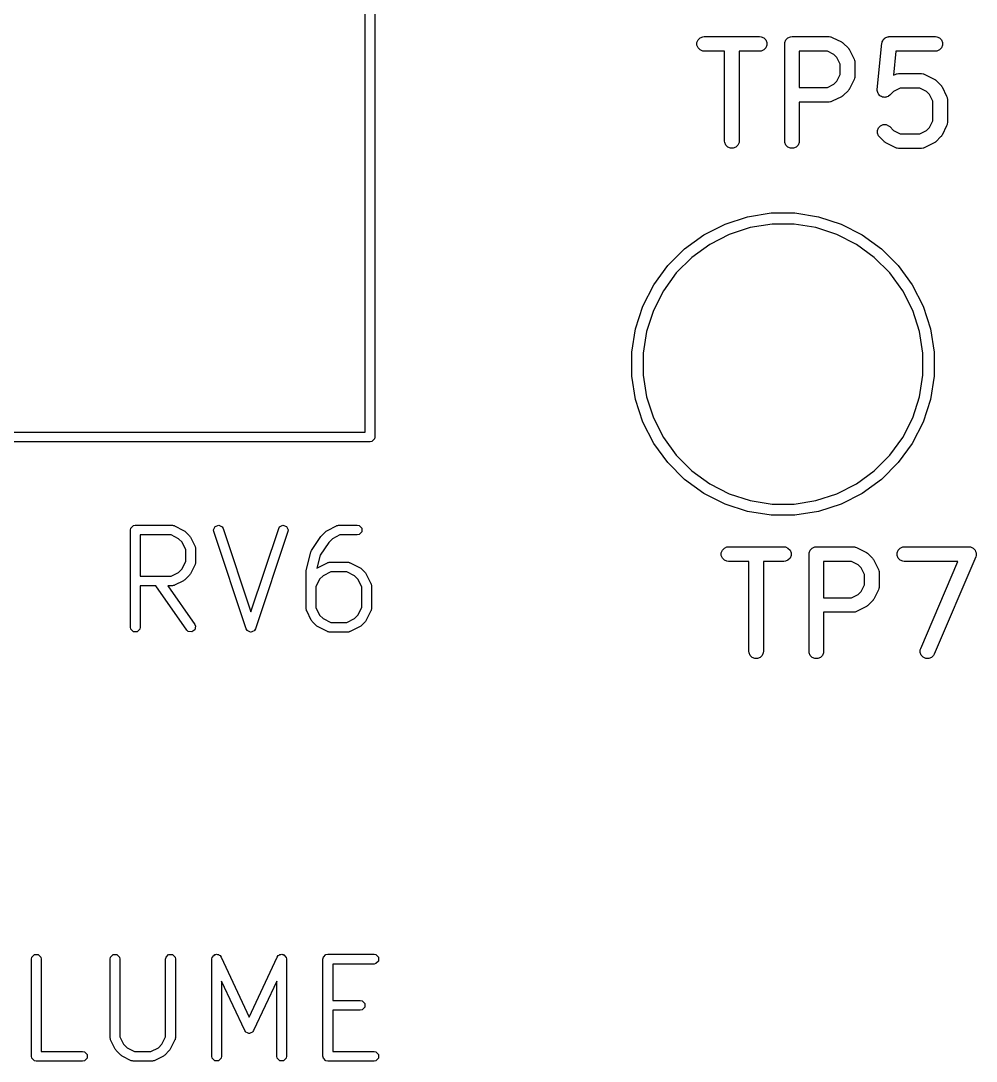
# Model space of a CAD drawing. Header units: millimetres. Extents: x 4 to 152, y 19 to 149.
# Drawn here: x 50.91 to 60.74, y 19.58 to 30.28 of the extents above; entities that cross this region are included whole.
import ezdxf

# ---------------------------------------------------------------- set-up
doc = ezdxf.new("R2010")
doc.units = ezdxf.units.MM
doc.layers.add('F.Silkscreen', color=41, linetype='CONTINUOUS', true_color=0xf2eda1)

msp = doc.modelspace()

# ---------------------------------------------------------------- linework, layer by layer
at = {"layer": 'F.Silkscreen', "linetype": 'CONTINUOUS'}
for p, q in [((54.45, 26.05), (54.45, 48.95)), ((54.55, 49), (54.55, 26)), ((57.864536, 30.059813), (57.875735, 30.086849)), ((57.875735, 30.086849), (57.896427, 30.107541)), ((57.896427, 30.107541), (57.923463, 30.11874)), ((57.923463, 30.11874), (57.938095, 30.120181)), ((57.938095, 30.120181), (58.509523, 30.120181)), ((58.509523, 30.120181), (58.524155, 30.11874)), ((58.524155, 30.11874), (58.551191, 30.107541)), ((58.551191, 30.107541), (58.571883, 30.086849)), ((58.571883, 30.086849), (58.583082, 30.059813)), ((58.769298, 30.059813), (58.780497, 30.086849)), ((58.780497, 30.086849), (58.801189, 30.107541)), ((58.801189, 30.107541), (58.828225, 30.11874)), ((58.828225, 30.11874), (58.842857, 30.120181)), ((58.842857, 30.120181), (59.223809, 30.120181)), ((59.223809, 30.120181), (59.238441, 30.11874)), ((59.238441, 30.11874), (59.24093, 30.117709)), ((59.24093, 30.117709), (59.243618, 30.117518)), ((59.243618, 30.117518), (59.25735, 30.112263)), ((59.25735, 30.112263), (59.352588, 30.064644)), ((59.776301, 30.07672), (59.780497, 30.086849)), ((59.780497, 30.086849), (59.783168, 30.089521)), ((59.783168, 30.089521), (59.784953, 30.092847)), ((59.784953, 30.092847), (59.793435, 30.099788)), ((59.793435, 30.099788), (59.801189, 30.107541)), ((59.801189, 30.107541), (59.804677, 30.108987)), ((59.804677, 30.108987), (59.807601, 30.111378)), ((59.807601, 30.111378), (59.818098, 30.114546)), ((59.818098, 30.114546), (59.828225, 30.11874)), ((59.828225, 30.11874), (59.83383, 30.119293)), ((59.83383, 30.119293), (59.835617, 30.119831)), ((59.835617, 30.119831), (59.837445, 30.119649)), ((59.837445, 30.119649), (59.842857, 30.120181)), ((59.842857, 30.120181), (60.319047, 30.120181)), ((60.319047, 30.120181), (60.333679, 30.11874)), ((60.333679, 30.11874), (60.360715, 30.107541)), ((60.360715, 30.107541), (60.381407, 30.086849)), ((60.381407, 30.086849), (60.392606, 30.059813)), ((57.864536, 30.030549), (57.864536, 30.059813)), ((57.875735, 30.003513), (57.864536, 30.030549)), ((57.896427, 29.982821), (57.875735, 30.003513)), ((57.923463, 29.971622), (57.896427, 29.982821)), ((58.551191, 29.982821), (58.524155, 29.971622)), ((58.571883, 30.003513), (58.551191, 29.982821)), ((58.583082, 30.030549), (58.571883, 30.003513)), ((58.583082, 30.059813), (58.583082, 30.030549)), ((58.767857, 30.045181), (58.769298, 30.059813)), ((58.767857, 29.045181), (58.767857, 30.045181)), ((59.352588, 30.064644), (59.358887, 30.06068)), ((59.358887, 30.06068), (59.360715, 30.059922)), ((59.360715, 30.059922), (59.362771, 30.058234)), ((59.362771, 30.058234), (59.365031, 30.056812)), ((59.365031, 30.056812), (59.36633, 30.055314)), ((59.36633, 30.055314), (59.37208, 30.050595)), ((59.37208, 30.050595), (59.419699, 30.002976)), ((59.419699, 30.002976), (59.424417, 29.997227)), ((59.424417, 29.997227), (59.425916, 29.995927)), ((59.425916, 29.995927), (59.427337, 29.993668)), ((59.427337, 29.993668), (59.429026, 29.991611)), ((59.429026, 29.991611), (59.429783, 29.989784)), ((59.429783, 29.989784), (59.433748, 29.983484)), ((59.433748, 29.983484), (59.481367, 29.888246)), ((59.72061, 29.576454), (59.768229, 30.052644)), ((59.768229, 30.052644), (59.769298, 30.057977)), ((59.769298, 30.059813), (59.770011, 30.061536)), ((59.769298, 30.057977), (59.769298, 30.059813)), ((59.770011, 30.061536), (59.771119, 30.06706)), ((59.771119, 30.06706), (59.776301, 30.07672)), ((60.360715, 29.982821), (60.333679, 29.971622)), ((60.381407, 30.003513), (60.360715, 29.982821)), ((60.392606, 30.030549), (60.381407, 30.003513)), ((60.392606, 30.059813), (60.392606, 30.030549)), ((57.938095, 29.970181), (57.923463, 29.971622)), ((58.148809, 29.970181), (57.938095, 29.970181)), ((58.148809, 29.045181), (58.148809, 29.970181)), ((58.509523, 29.970181), (58.298809, 29.970181)), ((58.298809, 29.970181), (58.298809, 29.045181)), ((58.524155, 29.971622), (58.509523, 29.970181)), ((59.206104, 29.970181), (58.917857, 29.970181)), ((58.917857, 29.970181), (58.917857, 29.596372)), ((59.27462, 29.935923), (59.206104, 29.970181)), ((59.305027, 29.905516), (59.27462, 29.935923)), ((59.339285, 29.837), (59.305027, 29.905516)), ((59.481367, 29.888246), (59.486622, 29.874515)), ((59.486622, 29.874515), (59.486813, 29.871826)), ((59.486813, 29.871826), (59.487844, 29.869337)), ((59.487844, 29.869337), (59.489285, 29.854705)), ((59.910731, 29.970181), (59.885912, 29.721991)), ((60.319047, 29.970181), (59.910731, 29.970181)), ((60.333679, 29.971622), (60.319047, 29.970181)), ((59.339285, 29.729553), (59.339285, 29.837)), ((59.489285, 29.854705), (59.489285, 29.711848)), ((59.27462, 29.63063), (59.305027, 29.661037)), ((59.305027, 29.661037), (59.339285, 29.729553)), ((59.481367, 29.678307), (59.433748, 29.583069)), ((59.486622, 29.692038), (59.481367, 29.678307)), ((59.486813, 29.694728), (59.486622, 29.692038)), ((59.487844, 29.697216), (59.486813, 29.694728)), ((59.489285, 29.711848), (59.487844, 29.697216)), ((59.885912, 29.721991), (59.904554, 29.731311)), ((59.904554, 29.731311), (59.918285, 29.736566)), ((59.918285, 29.736566), (59.920974, 29.736758)), ((59.920974, 29.736758), (59.923463, 29.737788)), ((59.923463, 29.737788), (59.938095, 29.739229)), ((59.938095, 29.739229), (60.17619, 29.739229)), ((60.17619, 29.739229), (60.190822, 29.737788)), ((60.190822, 29.737788), (60.193311, 29.736757)), ((60.193311, 29.736757), (60.195999, 29.736566)), ((60.195999, 29.736566), (60.209731, 29.731311)), ((60.209731, 29.731311), (60.304969, 29.683692)), ((60.304969, 29.683692), (60.311268, 29.679728)), ((60.311268, 29.679728), (60.313096, 29.67897)), ((60.313096, 29.67897), (60.315152, 29.677282)), ((60.315152, 29.677282), (60.317412, 29.67586)), ((60.317412, 29.67586), (60.318711, 29.674362)), ((60.318711, 29.674362), (60.324461, 29.669643)), ((60.324461, 29.669643), (60.37208, 29.622024)), ((58.917857, 29.596372), (59.206104, 29.596372)), ((59.206104, 29.596372), (59.27462, 29.63063)), ((59.419699, 29.563577), (59.37208, 29.515958)), ((59.424417, 29.569327), (59.419699, 29.563577)), ((59.425916, 29.570626), (59.424417, 29.569327)), ((59.427337, 29.572886), (59.425916, 29.570626)), ((59.429026, 29.574942), (59.427337, 29.572886)), ((59.429783, 29.57677), (59.429026, 29.574942)), ((59.433748, 29.583069), (59.429783, 29.57677)), ((59.720588, 29.561751), (59.72061, 29.576454)), ((59.721679, 29.558136), (59.720588, 29.561751)), ((59.721679, 29.55436), (59.721679, 29.558136)), ((59.725873, 29.544235), (59.721679, 29.55436)), ((59.887284, 29.554971), (59.848271, 29.515958)), ((59.9558, 29.589229), (59.887284, 29.554971)), ((60.158485, 29.589229), (59.9558, 29.589229)), ((60.227001, 29.554971), (60.158485, 29.589229)), ((60.257408, 29.524564), (60.227001, 29.554971)), ((60.37208, 29.622024), (60.376798, 29.616275)), ((60.376798, 29.616275), (60.378297, 29.614975)), ((60.378297, 29.614975), (60.379718, 29.612716)), ((60.379718, 29.612716), (60.381407, 29.610659)), ((60.381407, 29.610659), (60.382164, 29.608832)), ((60.382164, 29.608832), (60.386129, 29.602532)), ((60.386129, 29.602532), (60.433748, 29.507294)), ((59.223809, 29.446372), (58.917857, 29.446372)), ((58.917857, 29.446372), (58.917857, 29.045181)), ((59.238441, 29.447813), (59.223809, 29.446372)), ((59.24093, 29.448845), (59.238441, 29.447813)), ((59.243618, 29.449035), (59.24093, 29.448845)), ((59.25735, 29.45429), (59.243618, 29.449035)), ((59.352588, 29.501909), (59.25735, 29.45429)), ((59.358887, 29.505874), (59.352588, 29.501909)), ((59.360715, 29.506631), (59.358887, 29.505874)), ((59.362771, 29.50832), (59.360715, 29.506631)), ((59.365031, 29.509741), (59.362771, 29.50832)), ((59.36633, 29.51124), (59.365031, 29.509741)), ((59.37208, 29.515958), (59.36633, 29.51124)), ((59.729041, 29.533735), (59.725873, 29.544235)), ((59.731432, 29.530812), (59.729041, 29.533735)), ((59.732878, 29.527323), (59.731432, 29.530812)), ((59.740631, 29.51957), (59.732878, 29.527323)), ((59.747572, 29.511087), (59.740631, 29.51957)), ((59.750898, 29.509303), (59.747572, 29.511087)), ((59.75357, 29.506631), (59.750898, 29.509303)), ((59.763697, 29.502436), (59.75357, 29.506631)), ((59.773359, 29.497253), (59.763697, 29.502436)), ((59.777118, 29.496878), (59.773359, 29.497253)), ((59.780607, 29.495432), (59.777118, 29.496878)), ((59.791568, 29.495432), (59.780607, 29.495432)), ((59.802478, 29.494341), (59.791568, 29.495432)), ((59.806094, 29.495432), (59.802478, 29.494341)), ((59.809869, 29.495432), (59.806094, 29.495432)), ((59.819994, 29.499627), (59.809869, 29.495432)), ((59.830494, 29.502794), (59.819994, 29.499627)), ((59.833417, 29.505186), (59.830494, 29.502794)), ((59.836906, 29.506631), (59.833417, 29.505186)), ((59.848271, 29.515958), (59.836906, 29.506631)), ((60.291666, 29.456048), (60.257408, 29.524564)), ((60.291666, 29.253363), (60.291666, 29.456048)), ((60.433748, 29.507294), (60.439003, 29.493563)), ((60.439003, 29.493563), (60.439194, 29.490874)), ((60.439194, 29.490874), (60.440225, 29.488385)), ((60.440225, 29.488385), (60.441666, 29.473753)), ((60.441666, 29.473753), (60.441666, 29.235658)), ((60.257407, 29.184847), (60.291666, 29.253363)), ((60.441666, 29.235658), (60.440225, 29.221026)), ((59.721679, 29.155052), (59.732878, 29.182088)), ((59.721679, 29.125789), (59.721679, 29.155052)), ((59.732877, 29.098753), (59.721679, 29.125789)), ((59.732878, 29.182088), (59.753571, 29.202781)), ((59.753571, 29.202781), (59.780607, 29.213979)), ((59.780607, 29.213979), (59.80987, 29.213979)), ((59.80987, 29.213979), (59.836906, 29.20278)), ((59.836906, 29.20278), (59.848272, 29.193452)), ((59.848272, 29.193452), (59.887284, 29.154439)), ((59.887284, 29.154439), (59.9558, 29.120181)), ((59.9558, 29.120181), (60.158485, 29.120181)), ((60.158485, 29.120181), (60.227, 29.154439)), ((60.227, 29.154439), (60.257407, 29.184847)), ((60.433748, 29.202117), (60.386129, 29.106879)), ((60.439003, 29.215848), (60.433748, 29.202117)), ((60.439194, 29.218538), (60.439003, 29.215848)), ((60.440225, 29.221026), (60.439194, 29.218538)), ((58.15025, 29.030549), (58.148809, 29.045181)), ((58.161449, 29.003513), (58.15025, 29.030549)), ((58.297368, 29.030549), (58.286169, 29.003513)), ((58.298809, 29.045181), (58.297368, 29.030549)), ((58.769298, 29.030549), (58.767857, 29.045181)), ((58.780497, 29.003513), (58.769298, 29.030549)), ((58.916416, 29.030549), (58.905217, 29.003513)), ((58.917857, 29.045181), (58.916416, 29.030549)), ((59.742204, 29.087388), (59.732877, 29.098753)), ((59.789823, 29.039768), (59.742204, 29.087388)), ((59.795572, 29.03505), (59.789823, 29.039768)), ((59.796873, 29.03355), (59.795572, 29.03505)), ((59.799132, 29.032128), (59.796873, 29.03355)), ((59.801189, 29.03044), (59.799132, 29.032128)), ((59.803016, 29.029683), (59.801189, 29.03044)), ((59.809316, 29.025718), (59.803016, 29.029683)), ((59.904554, 28.978099), (59.809316, 29.025718)), ((60.304969, 29.025718), (60.209731, 28.978099)), ((60.311268, 29.029683), (60.304969, 29.025718)), ((60.313096, 29.03044), (60.311268, 29.029683)), ((60.315152, 29.032128), (60.313096, 29.03044)), ((60.317412, 29.03355), (60.315152, 29.032128)), ((60.318712, 29.03505), (60.317412, 29.03355)), ((60.324462, 29.039768), (60.318712, 29.03505)), ((60.37208, 29.087387), (60.324462, 29.039768)), ((60.376798, 29.093137), (60.37208, 29.087387)), ((60.378297, 29.094436), (60.376798, 29.093137)), ((60.379718, 29.096695), (60.378297, 29.094436)), ((60.381408, 29.098753), (60.379718, 29.096695)), ((60.382165, 29.100583), (60.381408, 29.098753)), ((60.386129, 29.106879), (60.382165, 29.100583)), ((58.182141, 28.982821), (58.161449, 29.003513)), ((58.209177, 28.971622), (58.182141, 28.982821)), ((58.238441, 28.971622), (58.209177, 28.971622)), ((58.265477, 28.982821), (58.238441, 28.971622)), ((58.286169, 29.003513), (58.265477, 28.982821)), ((58.801189, 28.982821), (58.780497, 29.003513)), ((58.828225, 28.971622), (58.801189, 28.982821)), ((58.857489, 28.971622), (58.828225, 28.971622)), ((58.884525, 28.982821), (58.857489, 28.971622)), ((58.905217, 29.003513), (58.884525, 28.982821)), ((59.918285, 28.972844), (59.904554, 28.978099)), ((59.920974, 28.972653), (59.918285, 28.972844)), ((59.923463, 28.971622), (59.920974, 28.972653)), ((59.938095, 28.970181), (59.923463, 28.971622)), ((60.17619, 28.970181), (59.938095, 28.970181)), ((60.190822, 28.971622), (60.17619, 28.970181)), ((60.193311, 28.972654), (60.190822, 28.971622)), ((60.195999, 28.972844), (60.193311, 28.972654)), ((60.209731, 28.978099), (60.195999, 28.972844)), ((58.153014, 28.191252), (58.385825, 28.266897)), ((58.385825, 28.266897), (58.627604, 28.305191)), ((58.627604, 28.305191), (58.872396, 28.305191)), ((58.872396, 28.305191), (59.114175, 28.266897)), ((59.114175, 28.266897), (59.346986, 28.191252)), ((57.934902, 28.080119), (58.153014, 28.191252)), ((58.412799, 28.154543), (58.197232, 28.084501)), ((58.63667, 28.19), (58.412799, 28.154543)), ((58.86333, 28.19), (58.63667, 28.19)), ((59.087201, 28.154543), (58.86333, 28.19)), ((59.302768, 28.084501), (59.087201, 28.154543)), ((59.346986, 28.191252), (59.565098, 28.080119)), ((57.736861, 27.936233), (57.934902, 28.080119)), ((58.197232, 28.084501), (57.995275, 27.981599)), ((59.504725, 27.981599), (59.302768, 28.084501)), ((59.565098, 28.080119), (59.763139, 27.936233)), ((57.995275, 27.981599), (57.811903, 27.848371)), ((59.688097, 27.848371), (59.504725, 27.981599)), ((57.563767, 27.763139), (57.736861, 27.936233)), ((57.811903, 27.848371), (57.651629, 27.688097)), ((59.848371, 27.688097), (59.688097, 27.848371)), ((59.763139, 27.936233), (59.936233, 27.763139)), ((57.419881, 27.565098), (57.563767, 27.763139)), ((59.936233, 27.763139), (60.080119, 27.565098)), ((57.651629, 27.688097), (57.518401, 27.504725)), ((59.981599, 27.504725), (59.848371, 27.688097)), ((57.308748, 27.346986), (57.419881, 27.565098)), ((60.080119, 27.565098), (60.191252, 27.346986)), ((57.518401, 27.504725), (57.415499, 27.302768)), ((60.084501, 27.302768), (59.981599, 27.504725)), ((57.233103, 27.114175), (57.308748, 27.346986)), ((57.415499, 27.302768), (57.345457, 27.087201)), ((60.154543, 27.087201), (60.084501, 27.302768)), ((60.191252, 27.346986), (60.266897, 27.114175)), ((57.194809, 26.872396), (57.233103, 27.114175)), ((57.345457, 27.087201), (57.31, 26.86333)), ((60.19, 26.86333), (60.154543, 27.087201)), ((60.266897, 27.114175), (60.305191, 26.872396)), ((57.194809, 26.86333), (57.194809, 26.872396)), ((60.305191, 26.872396), (60.305191, 26.627604)), ((57.194809, 26.627604), (57.194809, 26.86333)), ((57.31, 26.86333), (57.31, 26.63667)), ((60.19, 26.63667), (60.19, 26.86333)), ((57.233103, 26.385825), (57.194809, 26.627604)), ((57.31, 26.63667), (57.345457, 26.412799)), ((60.154543, 26.412799), (60.19, 26.63667)), ((60.305191, 26.627604), (60.266897, 26.385825)), ((57.308748, 26.153014), (57.233103, 26.385825)), ((57.345457, 26.412799), (57.415499, 26.197232)), ((60.084501, 26.197232), (60.154543, 26.412799)), ((60.266897, 26.385825), (60.191252, 26.153014)), ((57.419881, 25.934902), (57.308748, 26.153014)), ((57.415499, 26.197232), (57.518401, 25.995275)), ((59.981599, 25.995275), (60.084501, 26.197232)), ((60.191252, 26.153014), (60.080119, 25.934902)), ((47.05, 26.05), (54.45, 26.05)), ((54.5, 25.95), (39.5, 25.95)), ((54.519134, 25.953806), (54.5, 25.95)), ((54.546194, 25.980866), (54.519134, 25.953806)), ((54.55, 26), (54.546194, 25.980866)), ((57.563767, 25.736861), (57.419881, 25.934902)), ((57.518401, 25.995275), (57.651629, 25.811903)), ((59.848371, 25.811903), (59.981599, 25.995275)), ((60.080119, 25.934902), (59.936233, 25.736861)), ((57.651629, 25.811903), (57.811903, 25.651629)), ((59.688097, 25.651629), (59.848371, 25.811903)), ((57.736861, 25.563767), (57.563767, 25.736861)), ((59.936233, 25.736861), (59.763139, 25.563767)), ((57.811903, 25.651629), (57.995275, 25.518401)), ((59.504725, 25.518401), (59.688097, 25.651629)), ((57.934902, 25.419881), (57.736861, 25.563767)), ((57.995275, 25.518401), (58.197232, 25.415499)), ((59.302768, 25.415499), (59.504725, 25.518401)), ((59.763139, 25.563767), (59.565098, 25.419881)), ((58.153014, 25.308748), (57.934902, 25.419881)), ((58.197232, 25.415499), (58.412799, 25.345457)), ((59.087201, 25.345457), (59.302768, 25.415499)), ((59.565098, 25.419881), (59.346986, 25.308748)), ((58.385825, 25.233103), (58.153014, 25.308748)), ((58.412799, 25.345457), (58.63667, 25.31)), ((58.63667, 25.31), (58.86333, 25.31)), ((58.86333, 25.31), (59.087201, 25.345457)), ((59.346986, 25.308748), (59.114175, 25.233103)), ((58.627604, 25.194809), (58.385825, 25.233103)), ((58.872396, 25.194809), (58.627604, 25.194809)), ((59.114175, 25.233103), (58.872396, 25.194809)), ((52.033333, 25.042581), (52.037139, 25.061715)), ((52.037139, 25.061715), (52.064199, 25.088775)), ((52.064199, 25.088775), (52.083333, 25.092581)), ((52.083333, 25.092581), (52.464285, 25.092581)), ((52.464285, 25.092581), (52.466741, 25.092093)), ((52.466741, 25.092093), (52.46783, 25.092455)), ((52.46783, 25.092455), (52.475557, 25.090339)), ((52.475557, 25.090339), (52.483419, 25.088775)), ((52.483419, 25.088775), (52.48423, 25.087964)), ((52.48423, 25.087964), (52.486646, 25.087302)), ((52.486646, 25.087302), (52.581883, 25.039684)), ((52.890602, 25.046125), (52.907716, 25.080354)), ((52.907716, 25.080354), (52.94402, 25.092455)), ((52.94402, 25.092455), (52.978249, 25.075341)), ((52.978249, 25.075341), (52.98791, 25.058392)), ((52.98791, 25.058392), (53.273809, 24.200695)), ((53.273809, 24.200695), (53.559708, 25.058392)), ((53.559708, 25.058392), (53.569369, 25.07534)), ((53.569369, 25.07534), (53.603598, 25.092455)), ((53.603598, 25.092455), (53.639902, 25.080353)), ((53.639902, 25.080353), (53.657016, 25.046125)), ((54.060972, 25.039683), (54.15621, 25.087302)), ((54.15621, 25.087302), (54.158625, 25.087964)), ((54.158625, 25.087964), (54.159437, 25.088775)), ((54.159437, 25.088775), (54.167298, 25.090339)), ((54.167298, 25.090339), (54.175026, 25.092455)), ((54.175026, 25.092455), (54.176114, 25.092093)), ((54.176114, 25.092093), (54.178571, 25.092581)), ((54.178571, 25.092581), (54.369047, 25.092581)), ((54.369047, 25.092581), (54.388181, 25.088775)), ((54.388181, 25.088775), (54.415241, 25.061715)), ((54.415241, 25.061715), (54.415241, 25.023447)), ((52.033333, 24.042581), (52.033333, 25.042581)), ((52.452482, 24.992581), (52.133333, 24.992581)), ((52.133333, 24.992581), (52.133333, 24.568772)), ((52.529905, 24.95387), (52.452482, 24.992581)), ((52.566049, 24.917725), (52.529905, 24.95387)), ((52.581883, 25.039684), (52.588216, 25.034769)), ((52.588216, 25.034769), (52.594878, 25.030317)), ((52.594878, 25.030317), (52.642497, 24.982699)), ((52.642497, 24.982699), (52.646951, 24.976033)), ((52.646951, 24.976033), (52.651863, 24.969704)), ((52.651863, 24.969704), (52.699482, 24.874466)), ((52.893042, 25.02677), (52.890602, 25.046125)), ((53.226375, 24.02677), (52.893042, 25.02677)), ((53.654576, 25.026769), (53.321243, 24.02677)), ((53.657016, 25.046125), (53.654576, 25.026769)), ((53.898873, 24.832221), (53.994112, 24.975078)), ((53.994112, 24.975078), (53.997608, 24.978583)), ((53.997608, 24.978583), (54.000359, 24.982698)), ((54.000359, 24.982698), (54.047977, 25.030317)), ((54.047977, 25.030317), (54.054643, 25.034772)), ((54.054643, 25.034772), (54.060972, 25.039683)), ((54.112951, 24.95387), (54.074572, 24.915492)), ((54.190375, 24.992581), (54.112951, 24.95387)), ((54.369047, 24.992581), (54.190375, 24.992581)), ((54.388181, 24.996387), (54.369047, 24.992581)), ((54.415241, 25.023447), (54.388181, 24.996387)), ((52.604761, 24.840302), (52.566049, 24.917725)), ((52.604761, 24.721052), (52.604761, 24.840302)), ((52.699482, 24.874466), (52.700143, 24.872051)), ((52.700143, 24.872051), (52.700955, 24.871239)), ((52.700955, 24.871239), (52.702518, 24.863378)), ((52.702518, 24.863378), (52.704635, 24.85565)), ((52.704635, 24.85565), (52.704272, 24.854562)), ((52.704272, 24.854562), (52.704761, 24.852105)), ((52.704761, 24.852105), (52.704761, 24.709248)), ((54.074572, 24.915492), (53.986882, 24.783956)), ((58.114536, 24.809813), (58.125735, 24.836849)), ((58.125735, 24.836849), (58.146427, 24.857541)), ((58.146427, 24.857541), (58.173463, 24.86874)), ((58.173463, 24.86874), (58.188095, 24.870181)), ((58.188095, 24.870181), (58.759523, 24.870181)), ((58.759523, 24.870181), (58.774155, 24.86874)), ((58.774155, 24.86874), (58.801191, 24.857541)), ((58.801191, 24.857541), (58.821883, 24.836849)), ((58.821883, 24.836849), (58.833082, 24.809813)), ((59.019298, 24.809813), (59.030497, 24.836849)), ((59.030497, 24.836849), (59.051189, 24.857541)), ((59.051189, 24.857541), (59.078225, 24.86874)), ((59.078225, 24.86874), (59.092857, 24.870181)), ((59.092857, 24.870181), (59.473809, 24.870181)), ((59.473809, 24.870181), (59.488441, 24.86874)), ((59.488441, 24.86874), (59.49093, 24.867709)), ((59.49093, 24.867709), (59.493618, 24.867518)), ((59.493618, 24.867518), (59.50735, 24.862263)), ((59.50735, 24.862263), (59.602588, 24.814644)), ((59.92406, 24.809813), (59.935259, 24.836849)), ((59.935259, 24.836849), (59.955951, 24.857541)), ((59.955951, 24.857541), (59.982987, 24.86874)), ((59.982987, 24.86874), (59.997619, 24.870181)), ((59.997619, 24.870181), (60.664285, 24.870181)), ((60.664285, 24.870181), (60.678917, 24.86874)), ((60.678917, 24.86874), (60.679347, 24.868562)), ((60.679347, 24.868562), (60.679812, 24.868556)), ((60.679812, 24.868556), (60.692818, 24.862982)), ((60.692818, 24.862982), (60.705953, 24.857541)), ((60.705953, 24.857541), (60.706282, 24.857212)), ((60.706282, 24.857212), (60.70671, 24.857028)), ((60.70671, 24.857028), (60.716605, 24.846889)), ((60.716605, 24.846889), (60.726645, 24.836849)), ((60.726645, 24.836849), (60.726823, 24.836419)), ((60.726823, 24.836419), (60.727149, 24.836085)), ((60.727149, 24.836085), (60.732422, 24.822903)), ((53.84435, 24.626137), (53.891969, 24.816613)), ((53.891969, 24.816613), (53.895613, 24.824329)), ((53.895613, 24.824329), (53.898873, 24.832221)), ((53.986882, 24.783956), (53.953333, 24.649763)), ((58.114536, 24.780549), (58.114536, 24.809813)), ((58.125735, 24.753513), (58.114536, 24.780549)), ((58.146427, 24.732821), (58.125735, 24.753513)), ((58.173463, 24.721622), (58.146427, 24.732821)), ((58.801191, 24.732821), (58.774155, 24.721622)), ((58.821883, 24.753513), (58.801191, 24.732821)), ((58.833082, 24.780549), (58.821883, 24.753513)), ((58.833082, 24.809813), (58.833082, 24.780549)), ((59.017857, 24.795181), (59.019298, 24.809813)), ((59.017857, 23.795181), (59.017857, 24.795181)), ((59.602588, 24.814644), (59.608887, 24.81068)), ((59.608887, 24.81068), (59.610715, 24.809922)), ((59.610715, 24.809922), (59.612771, 24.808234)), ((59.612771, 24.808234), (59.615031, 24.806812)), ((59.615031, 24.806812), (59.61633, 24.805314)), ((59.61633, 24.805314), (59.62208, 24.800595)), ((59.62208, 24.800595), (59.669699, 24.752976)), ((59.669699, 24.752976), (59.674417, 24.747227)), ((59.674417, 24.747227), (59.675916, 24.745927)), ((59.675916, 24.745927), (59.677337, 24.743668)), ((59.677337, 24.743668), (59.679026, 24.741611)), ((59.679026, 24.741611), (59.679783, 24.739784)), ((59.679783, 24.739784), (59.683748, 24.733484)), ((59.683748, 24.733484), (59.731367, 24.638246)), ((59.92406, 24.780549), (59.92406, 24.809813)), ((59.935259, 24.753513), (59.92406, 24.780549)), ((59.955951, 24.732821), (59.935259, 24.753513)), ((59.982987, 24.721622), (59.955951, 24.732821)), ((60.733221, 24.765637), (60.30465, 23.765637)), ((60.732422, 24.822903), (60.737844, 24.809813)), ((60.73766, 24.779653), (60.733221, 24.765637)), ((60.737665, 24.780119), (60.73766, 24.779653)), ((60.737844, 24.780549), (60.737665, 24.780119)), ((60.737844, 24.809813), (60.737844, 24.809348)), ((60.737844, 24.809348), (60.738017, 24.808915)), ((60.738017, 24.808915), (60.737844, 24.794735)), ((60.737844, 24.794735), (60.737844, 24.780549)), ((52.529905, 24.607484), (52.566049, 24.643629)), ((52.566049, 24.643629), (52.604761, 24.721052)), ((52.699482, 24.686887), (52.651863, 24.591649)), ((52.700143, 24.689303), (52.699482, 24.686887)), ((52.700955, 24.690114), (52.700143, 24.689303)), ((52.702518, 24.697976), (52.700955, 24.690114)), ((52.704635, 24.705703), (52.702518, 24.697976)), ((52.704761, 24.709248), (52.704272, 24.706792)), ((52.704272, 24.706792), (52.704635, 24.705703)), ((53.844052, 24.62002), (53.84435, 24.626137)), ((53.953333, 24.649763), (53.959405, 24.65382)), ((53.959405, 24.65382), (53.965734, 24.658731)), ((53.965734, 24.658731), (54.060972, 24.70635)), ((54.060972, 24.70635), (54.063387, 24.707012)), ((54.063387, 24.707012), (54.064199, 24.707823)), ((54.064199, 24.707823), (54.07206, 24.709387)), ((54.07206, 24.709387), (54.079788, 24.711503)), ((54.079788, 24.711503), (54.080876, 24.711141)), ((54.080876, 24.711141), (54.083333, 24.711629)), ((54.083333, 24.711629), (54.273809, 24.711629)), ((54.273809, 24.711629), (54.276265, 24.711141)), ((54.276265, 24.711141), (54.277354, 24.711503)), ((54.277354, 24.711503), (54.285081, 24.709387)), ((54.285081, 24.709387), (54.292943, 24.707823)), ((54.292943, 24.707823), (54.293754, 24.707012)), ((54.293754, 24.707012), (54.29617, 24.70635)), ((54.29617, 24.70635), (54.391407, 24.658732)), ((54.391407, 24.658732), (54.39774, 24.653817)), ((54.39774, 24.653817), (54.404402, 24.649365)), ((54.404402, 24.649365), (54.452021, 24.601747)), ((58.188095, 24.720181), (58.173463, 24.721622)), ((58.398809, 24.720181), (58.188095, 24.720181)), ((58.398809, 23.795181), (58.398809, 24.720181)), ((58.759523, 24.720181), (58.548809, 24.720181)), ((58.548809, 24.720181), (58.548809, 23.795181)), ((58.774155, 24.721622), (58.759523, 24.720181)), ((59.456104, 24.720181), (59.167857, 24.720181)), ((59.167857, 24.720181), (59.167857, 24.346372)), ((59.52462, 24.685923), (59.456104, 24.720181)), ((59.555027, 24.655516), (59.52462, 24.685923)), ((59.589285, 24.587), (59.555027, 24.655516)), ((59.731367, 24.638246), (59.736622, 24.624515)), ((59.736622, 24.624515), (59.736813, 24.621826)), ((59.736813, 24.621826), (59.737844, 24.619337)), ((59.997619, 24.720181), (59.982987, 24.721622)), ((60.550544, 24.720181), (59.997619, 24.720181)), ((60.166778, 23.824725), (60.550544, 24.720181)), ((52.133333, 24.568772), (52.452482, 24.568772)), ((52.452482, 24.568772), (52.529905, 24.607484)), ((52.581883, 24.521669), (52.486646, 24.474051)), ((52.588216, 24.526585), (52.581883, 24.521669)), ((52.594878, 24.531036), (52.588216, 24.526585)), ((52.642497, 24.578654), (52.594878, 24.531036)), ((52.646951, 24.585321), (52.642497, 24.578654)), ((52.651863, 24.591649), (52.646951, 24.585321)), ((53.842857, 24.61401), (53.844052, 24.62002)), ((53.842857, 24.233058), (53.842857, 24.61401)), ((53.981568, 24.536774), (53.942857, 24.45935)), ((54.017713, 24.572918), (53.981568, 24.536774)), ((54.095137, 24.611629), (54.017713, 24.572918)), ((54.262006, 24.611629), (54.095137, 24.611629)), ((54.339429, 24.572918), (54.262006, 24.611629)), ((54.375573, 24.536773), (54.339429, 24.572918)), ((54.414285, 24.45935), (54.375573, 24.536773)), ((54.452021, 24.601747), (54.456475, 24.595081)), ((54.456475, 24.595081), (54.461387, 24.588752)), ((54.461387, 24.588752), (54.509006, 24.493514)), ((59.589285, 24.479553), (59.589285, 24.587)), ((59.737844, 24.619337), (59.739285, 24.604705)), ((59.739285, 24.604705), (59.739285, 24.461848)), ((52.295395, 24.468772), (52.133333, 24.468772)), ((52.133333, 24.468772), (52.133333, 24.042581)), ((52.613799, 24.013908), (52.295395, 24.468772)), ((52.464285, 24.468772), (52.417461, 24.468772)), ((52.417461, 24.468772), (52.695723, 24.071254)), ((52.466741, 24.469261), (52.464285, 24.468772)), ((52.46783, 24.468898), (52.466741, 24.469261)), ((52.475557, 24.471015), (52.46783, 24.468898)), ((52.483419, 24.472578), (52.475557, 24.471015)), ((52.48423, 24.47339), (52.483419, 24.472578)), ((52.486646, 24.474051), (52.48423, 24.47339)), ((53.942857, 24.45935), (53.942857, 24.244861)), ((54.414285, 24.244862), (54.414285, 24.45935)), ((54.509006, 24.493514), (54.509667, 24.491099)), ((54.509667, 24.491099), (54.510479, 24.490287)), ((54.510479, 24.490287), (54.512042, 24.482426)), ((54.512042, 24.482426), (54.514159, 24.474698)), ((54.514159, 24.474698), (54.513796, 24.47361)), ((54.513796, 24.47361), (54.514285, 24.471153)), ((54.514285, 24.471153), (54.514285, 24.233058)), ((59.52462, 24.38063), (59.555027, 24.411037)), ((59.555027, 24.411037), (59.589285, 24.479553)), ((59.731367, 24.428307), (59.683748, 24.333069)), ((59.736622, 24.442038), (59.731367, 24.428307)), ((59.736813, 24.444728), (59.736622, 24.442038)), ((59.737844, 24.447216), (59.736813, 24.444728)), ((59.739285, 24.461848), (59.737844, 24.447216)), ((59.167857, 24.346372), (59.456104, 24.346372)), ((59.456104, 24.346372), (59.52462, 24.38063)), ((59.669699, 24.313577), (59.62208, 24.265958)), ((59.674417, 24.319327), (59.669699, 24.313577)), ((59.675916, 24.320626), (59.674417, 24.319327)), ((59.677337, 24.322886), (59.675916, 24.320626)), ((59.679026, 24.324942), (59.677337, 24.322886)), ((59.679783, 24.32677), (59.679026, 24.324942)), ((59.683748, 24.333069), (59.679783, 24.32677)), ((53.843345, 24.230602), (53.842857, 24.233058)), ((53.842983, 24.229513), (53.843345, 24.230602)), ((53.845099, 24.221786), (53.842983, 24.229513)), ((53.846663, 24.213924), (53.845099, 24.221786)), ((53.847474, 24.213113), (53.846663, 24.213924)), ((53.848136, 24.210697), (53.847474, 24.213113)), ((53.895754, 24.11546), (53.848136, 24.210697)), ((53.942857, 24.244861), (53.981568, 24.167439)), ((54.375573, 24.167439), (54.414285, 24.244862)), ((54.509006, 24.210697), (54.461387, 24.115459)), ((54.509667, 24.213113), (54.509006, 24.210697)), ((54.510479, 24.213924), (54.509667, 24.213113)), ((54.512042, 24.221786), (54.510479, 24.213924)), ((54.514159, 24.229513), (54.512042, 24.221786)), ((54.514285, 24.233058), (54.513796, 24.230602)), ((54.513796, 24.230602), (54.514159, 24.229513)), ((59.473809, 24.196372), (59.167857, 24.196372)), ((59.167857, 24.196372), (59.167857, 23.795181)), ((59.488441, 24.197813), (59.473809, 24.196372)), ((59.49093, 24.198845), (59.488441, 24.197813)), ((59.493618, 24.199035), (59.49093, 24.198845)), ((59.50735, 24.20429), (59.493618, 24.199035)), ((59.602588, 24.251909), (59.50735, 24.20429)), ((59.608887, 24.255874), (59.602588, 24.251909)), ((59.610715, 24.256631), (59.608887, 24.255874)), ((59.612771, 24.25832), (59.610715, 24.256631)), ((59.615031, 24.259741), (59.612771, 24.25832)), ((59.61633, 24.26124), (59.615031, 24.259741)), ((59.62208, 24.265958), (59.61633, 24.26124)), ((53.900665, 24.109132), (53.895754, 24.11546)), ((53.90512, 24.102465), (53.900665, 24.109132)), ((53.952739, 24.054845), (53.90512, 24.102465)), ((53.981568, 24.167439), (54.017714, 24.131292)), ((54.017714, 24.131292), (54.095137, 24.092581)), ((54.095137, 24.092581), (54.262006, 24.092581)), ((54.262006, 24.092581), (54.339427, 24.131292)), ((54.339427, 24.131292), (54.375573, 24.167439)), ((54.452022, 24.102465), (54.404403, 24.054845)), ((54.456475, 24.109131), (54.452022, 24.102465)), ((54.461387, 24.115459), (54.456475, 24.109131)), ((52.037139, 24.023447), (52.033333, 24.042581)), ((52.064199, 23.996387), (52.037139, 24.023447)), ((52.102467, 23.996387), (52.064199, 23.996387)), ((52.129527, 24.023447), (52.102467, 23.996387)), ((52.133333, 24.042581), (52.129527, 24.023447)), ((52.62789, 24.000415), (52.613799, 24.013908)), ((52.665576, 23.993765), (52.62789, 24.000415)), ((52.696927, 24.01571), (52.665576, 23.993765)), ((52.695723, 24.071254), (52.703577, 24.053396)), ((52.703577, 24.053396), (52.696927, 24.01571)), ((53.236036, 24.009822), (53.226375, 24.02677)), ((53.239377, 24.008152), (53.236036, 24.009822)), ((53.241049, 24.004808), (53.239377, 24.008152)), ((53.256091, 23.999795), (53.241049, 24.004808)), ((53.270265, 23.992707), (53.256091, 23.999795)), ((53.273808, 23.993889), (53.270265, 23.992707)), ((53.277353, 23.992707), (53.273808, 23.993889)), ((53.291532, 23.999797), (53.277353, 23.992707)), ((53.306569, 24.004809), (53.291532, 23.999797)), ((53.308239, 24.00815), (53.306569, 24.004809)), ((53.311582, 24.009821), (53.308239, 24.00815)), ((53.321243, 24.02677), (53.311582, 24.009821)), ((53.959405, 24.050391), (53.952739, 24.054845)), ((53.965734, 24.045479), (53.959405, 24.050391)), ((54.060972, 23.99786), (53.965734, 24.045479)), ((54.063387, 23.997199), (54.060972, 23.99786)), ((54.064199, 23.996387), (54.063387, 23.997199)), ((54.07206, 23.994824), (54.064199, 23.996387)), ((54.079788, 23.992707), (54.07206, 23.994824)), ((54.080876, 23.99307), (54.079788, 23.992707)), ((54.083333, 23.992581), (54.080876, 23.99307)), ((54.273809, 23.992581), (54.083333, 23.992581)), ((54.276265, 23.99307), (54.273809, 23.992581)), ((54.277354, 23.992707), (54.276265, 23.99307)), ((54.285081, 23.994824), (54.277354, 23.992707)), ((54.292943, 23.996387), (54.285081, 23.994824)), ((54.293754, 23.997199), (54.292943, 23.996387)), ((54.29617, 23.99786), (54.293754, 23.997199)), ((54.391407, 24.045478), (54.29617, 23.99786)), ((54.397734, 24.050389), (54.391407, 24.045478)), ((54.404403, 24.054845), (54.397734, 24.050389)), ((58.40025, 23.780549), (58.398809, 23.795181)), ((58.411449, 23.753513), (58.40025, 23.780549)), ((58.547368, 23.780549), (58.536169, 23.753513)), ((58.548809, 23.795181), (58.547368, 23.780549)), ((59.019298, 23.780549), (59.017857, 23.795181)), ((59.030497, 23.753513), (59.019298, 23.780549)), ((59.166416, 23.780549), (59.155217, 23.753513)), ((59.167857, 23.795181), (59.166416, 23.780549)), ((60.161982, 23.781447), (60.162339, 23.810708)), ((60.17285, 23.754277), (60.161982, 23.781447)), ((60.162339, 23.810708), (60.166778, 23.824725)), ((60.30465, 23.765637), (60.297562, 23.752756)), ((58.432141, 23.732821), (58.411449, 23.753513)), ((58.459177, 23.721622), (58.432141, 23.732821)), ((58.488441, 23.721622), (58.459177, 23.721622)), ((58.515477, 23.732821), (58.488441, 23.721622)), ((58.536169, 23.753513), (58.515477, 23.732821)), ((59.051189, 23.732821), (59.030497, 23.753513)), ((59.078225, 23.721622), (59.051189, 23.732821)), ((59.107489, 23.721622), (59.078225, 23.721622)), ((59.134525, 23.732821), (59.107489, 23.721622)), ((59.155217, 23.753513), (59.134525, 23.732821)), ((60.193289, 23.733333), (60.17285, 23.754277)), ((60.220187, 23.721806), (60.193289, 23.733333)), ((60.249448, 23.721449), (60.220187, 23.721806)), ((60.276618, 23.732317), (60.249448, 23.721449)), ((60.297562, 23.752756), (60.276618, 23.732317)), ((51.019595, 20.646715), (51.046655, 20.673775)), ((51.046655, 20.673775), (51.084923, 20.673775)), ((51.084923, 20.673775), (51.111983, 20.646715)), ((51.829119, 20.646715), (51.856179, 20.673775)), ((51.856179, 20.673775), (51.894447, 20.673775)), ((51.894447, 20.673775), (51.921507, 20.646715)), ((52.400547, 20.646715), (52.427607, 20.673775)), ((52.427607, 20.673775), (52.465875, 20.673775)), ((52.465875, 20.673775), (52.492935, 20.646715)), ((52.88302, 20.652998), (52.886058, 20.66135)), ((52.886058, 20.66135), (52.896023, 20.666001)), ((52.896023, 20.666001), (52.903798, 20.673775)), ((52.903798, 20.673775), (52.912683, 20.673775)), ((52.912683, 20.673775), (52.920736, 20.677533)), ((52.920736, 20.677533), (52.931071, 20.673775)), ((52.931071, 20.673775), (52.942066, 20.673775)), ((52.942066, 20.673775), (52.948348, 20.667493)), ((52.948348, 20.667493), (52.956701, 20.664455)), ((52.956701, 20.664455), (52.968241, 20.648725)), ((53.544289, 20.648726), (53.555829, 20.664455)), ((53.555829, 20.664455), (53.564181, 20.667493)), ((53.564181, 20.667493), (53.570464, 20.673775)), ((53.570464, 20.673775), (53.581459, 20.673775)), ((53.581459, 20.673775), (53.591794, 20.677533)), ((53.591794, 20.677533), (53.599847, 20.673775)), ((53.599847, 20.673775), (53.608732, 20.673775)), ((53.608732, 20.673775), (53.616506, 20.666001)), ((53.616506, 20.666001), (53.626472, 20.66135)), ((53.626472, 20.66135), (53.629509, 20.652998)), ((54.019595, 20.646715), (54.046655, 20.673775)), ((54.046655, 20.673775), (54.065789, 20.677581)), ((54.065789, 20.677581), (54.541979, 20.677581)), ((54.541979, 20.677581), (54.561113, 20.673775)), ((54.561113, 20.673775), (54.588173, 20.646715)), ((51.015789, 20.627581), (51.019595, 20.646715)), ((51.015789, 19.627581), (51.015789, 20.627581)), ((51.111983, 20.646715), (51.115789, 20.627581)), ((51.115789, 20.627581), (51.115789, 19.677581)), ((51.825313, 20.627581), (51.829119, 20.646715)), ((51.825313, 19.818058), (51.825313, 20.627581)), ((51.921507, 20.646715), (51.925313, 20.627581)), ((51.925313, 20.627581), (51.925313, 19.829861)), ((52.396741, 20.627581), (52.400547, 20.646715)), ((52.396741, 19.829862), (52.396741, 20.627581)), ((52.492935, 20.646715), (52.496741, 20.627581)), ((52.496741, 20.627581), (52.496741, 19.818058)), ((52.872932, 20.627581), (52.876738, 20.646715)), ((52.872932, 19.627581), (52.872932, 20.627581)), ((52.876738, 20.646715), (52.88302, 20.652998)), ((52.968241, 20.648725), (53.256264, 20.031531)), ((53.256264, 20.031531), (53.544289, 20.648726)), ((53.629509, 20.652998), (53.635792, 20.646715)), ((53.635792, 20.646715), (53.639598, 20.627581)), ((53.639598, 20.627581), (53.639598, 19.627581)), ((54.015789, 20.627581), (54.019595, 20.646715)), ((54.015789, 19.627581), (54.015789, 20.627581)), ((54.541979, 20.577581), (54.115789, 20.577581)), ((54.115789, 20.577581), (54.115789, 20.201391)), ((54.561113, 20.581387), (54.541979, 20.577581)), ((54.588173, 20.608447), (54.561113, 20.581387)), ((54.588173, 20.646715), (54.588173, 20.608447)), ((53.210956, 19.892151), (52.972932, 20.402204)), ((52.972932, 20.402204), (52.972932, 19.627581)), ((53.539598, 20.402204), (53.301574, 19.892152)), ((53.539598, 19.627581), (53.539598, 20.402204)), ((54.115789, 20.201391), (54.399122, 20.201391)), ((54.399122, 20.201391), (54.418256, 20.197585)), ((54.418256, 20.197585), (54.445316, 20.170525)), ((54.445316, 20.132257), (54.418256, 20.105197)), ((54.445316, 20.170525), (54.445316, 20.132257)), ((54.399122, 20.101391), (54.115789, 20.101391)), ((54.115789, 20.101391), (54.115789, 19.677581)), ((54.418256, 20.105197), (54.399122, 20.101391)), ((51.825801, 19.815602), (51.825313, 19.818058)), ((51.825439, 19.814513), (51.825801, 19.815602)), ((51.827555, 19.806786), (51.825439, 19.814513)), ((51.829119, 19.798924), (51.827555, 19.806786)), ((51.925313, 19.829861), (51.964024, 19.752439)), ((52.358029, 19.752439), (52.396741, 19.829862)), ((52.494498, 19.806786), (52.492935, 19.798924)), ((52.496615, 19.814513), (52.494498, 19.806786)), ((52.496741, 19.818058), (52.496252, 19.815602)), ((52.496252, 19.815602), (52.496615, 19.814513)), ((53.218578, 19.881762), (53.210956, 19.892151)), ((53.219391, 19.879527), (53.218578, 19.881762)), ((53.220648, 19.878941), (53.219391, 19.879527)), ((53.222496, 19.876422), (53.220648, 19.878941)), ((53.238568, 19.870578), (53.222496, 19.876422)), ((53.254069, 19.863344), (53.238568, 19.870578)), ((53.256265, 19.864143), (53.254069, 19.863344)), ((53.258461, 19.863344), (53.256265, 19.864143)), ((53.273961, 19.870578), (53.258461, 19.863344)), ((53.290034, 19.876422), (53.273961, 19.870578)), ((53.291881, 19.878941), (53.290034, 19.876422)), ((53.293139, 19.879527), (53.291881, 19.878941)), ((53.293951, 19.881763), (53.293139, 19.879527)), ((53.301574, 19.892152), (53.293951, 19.881763)), ((51.82993, 19.798113), (51.829119, 19.798924)), ((51.830592, 19.795697), (51.82993, 19.798113)), ((51.87821, 19.70046), (51.830592, 19.795697)), ((51.883121, 19.694132), (51.87821, 19.70046)), ((51.964024, 19.752439), (52.00017, 19.716292)), ((52.00017, 19.716292), (52.077593, 19.677581)), ((52.244462, 19.677581), (52.321883, 19.716292)), ((52.321883, 19.716292), (52.358029, 19.752439)), ((52.443843, 19.700459), (52.438931, 19.694131)), ((52.491462, 19.795697), (52.443843, 19.700459)), ((52.492123, 19.798113), (52.491462, 19.795697)), ((52.492935, 19.798924), (52.492123, 19.798113)), ((51.019595, 19.608447), (51.015789, 19.627581)), ((51.046655, 19.581387), (51.019595, 19.608447)), ((51.115789, 19.677581), (51.541979, 19.677581)), ((51.541979, 19.677581), (51.561113, 19.673775)), ((51.561113, 19.673775), (51.588173, 19.646715)), ((51.588173, 19.608447), (51.561113, 19.581387)), ((51.588173, 19.646715), (51.588173, 19.608447)), ((51.887576, 19.687465), (51.883121, 19.694132)), ((51.935195, 19.639845), (51.887576, 19.687465)), ((51.941861, 19.635391), (51.935195, 19.639845)), ((51.94819, 19.630479), (51.941861, 19.635391)), ((52.043428, 19.58286), (51.94819, 19.630479)), ((52.077593, 19.677581), (52.244462, 19.677581)), ((52.373863, 19.630478), (52.278626, 19.58286)), ((52.38019, 19.635389), (52.373863, 19.630478)), ((52.386859, 19.639845), (52.38019, 19.635389)), ((52.434478, 19.687465), (52.386859, 19.639845)), ((52.438931, 19.694131), (52.434478, 19.687465)), ((52.876738, 19.608447), (52.872932, 19.627581)), ((52.903798, 19.581387), (52.876738, 19.608447)), ((52.969126, 19.608447), (52.942066, 19.581387)), ((52.972932, 19.627581), (52.969126, 19.608447)), ((53.543404, 19.608447), (53.539598, 19.627581)), ((53.570464, 19.581387), (53.543404, 19.608447)), ((53.635792, 19.608447), (53.608732, 19.581387)), ((53.639598, 19.627581), (53.635792, 19.608447)), ((54.019595, 19.608447), (54.015789, 19.627581)), ((54.046655, 19.581387), (54.019595, 19.608447)), ((54.115789, 19.677581), (54.541979, 19.677581)), ((54.541979, 19.677581), (54.561113, 19.673775)), ((54.561113, 19.673775), (54.588173, 19.646715)), ((54.588173, 19.608447), (54.561113, 19.581387)), ((54.588173, 19.646715), (54.588173, 19.608447)), ((51.065789, 19.577581), (51.046655, 19.581387)), ((51.541979, 19.577581), (51.065789, 19.577581)), ((51.561113, 19.581387), (51.541979, 19.577581)), ((52.045843, 19.582199), (52.043428, 19.58286)), ((52.046655, 19.581387), (52.045843, 19.582199)), ((52.054516, 19.579824), (52.046655, 19.581387)), ((52.062244, 19.577707), (52.054516, 19.579824)), ((52.063332, 19.57807), (52.062244, 19.577707)), ((52.065789, 19.577581), (52.063332, 19.57807)), ((52.256265, 19.577581), (52.065789, 19.577581)), ((52.258721, 19.57807), (52.256265, 19.577581)), ((52.25981, 19.577707), (52.258721, 19.57807)), ((52.267537, 19.579824), (52.25981, 19.577707)), ((52.275399, 19.581387), (52.267537, 19.579824)), ((52.27621, 19.582199), (52.275399, 19.581387)), ((52.278626, 19.58286), (52.27621, 19.582199)), ((52.942066, 19.581387), (52.903798, 19.581387)), ((53.608732, 19.581387), (53.570464, 19.581387)), ((54.065789, 19.577581), (54.046655, 19.581387)), ((54.541979, 19.577581), (54.065789, 19.577581)), ((54.561113, 19.581387), (54.541979, 19.577581))]:
    msp.add_line(p, q, dxfattribs=at)

doc.saveas('drawing.dxf')
